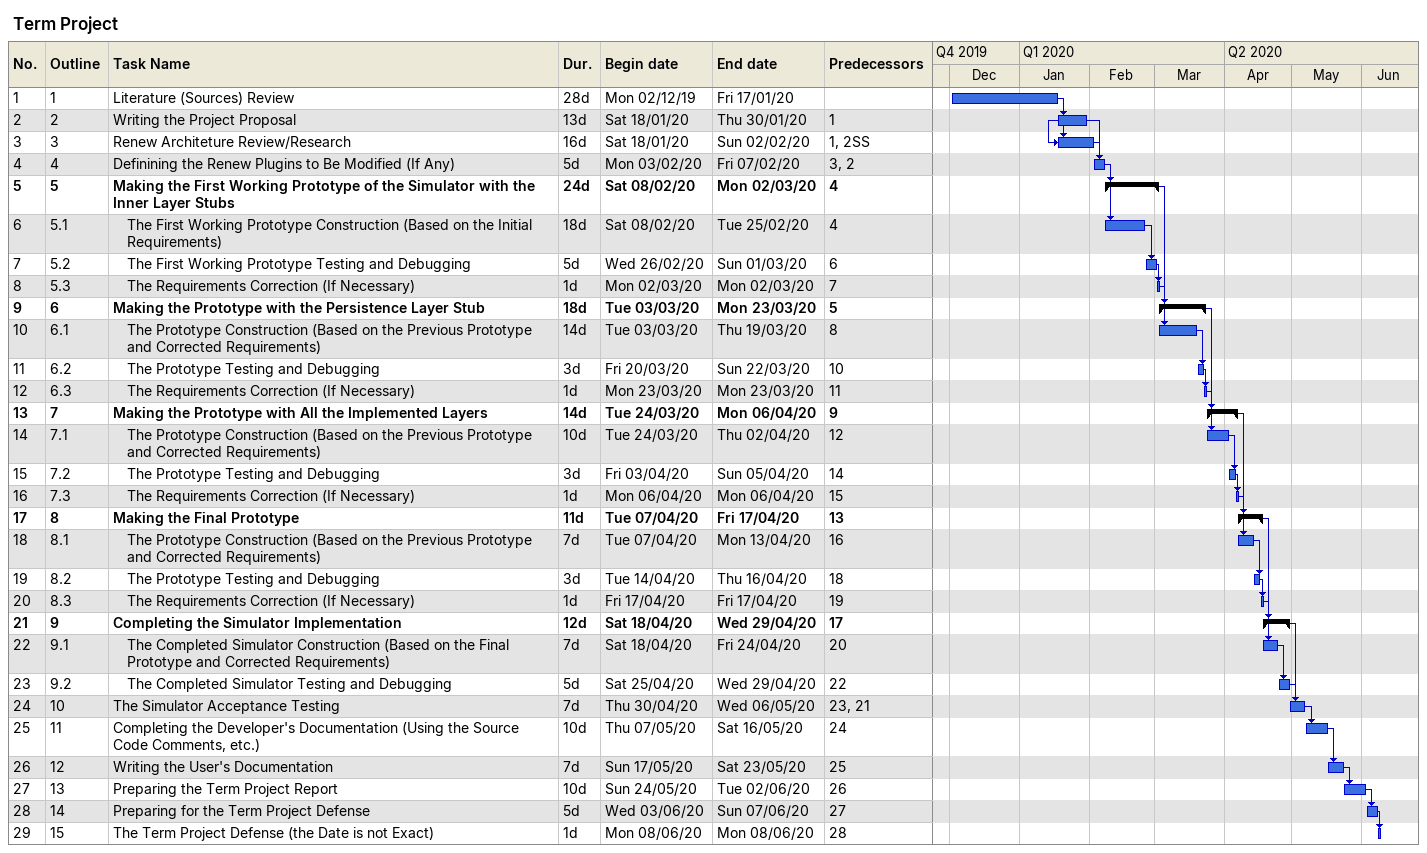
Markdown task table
Term Project

| ID | WBS | Task | Duration | Start | Finish | Predecessors |
|---|---|---|---|---|---|---|
| 1 | 1 | Literature (Sources) Review | 28d | 2019-12-02 | 2020-01-17 |  |
| 2 | 2 | Writing the Project Proposal | 13d | 2020-01-18 | 2020-01-30 | 1 |
| 3 | 3 | Renew Architeture Review/Research | 16d | 2020-01-18 | 2020-02-02 | 1, 2SS |
| 4 | 4 | Definining the Renew Plugins to Be Modified (If Any) | 5d | 2020-02-03 | 2020-02-07 | 3, 2 |
| 5 | 5 | **Making the First Working Prototype of the Simulator with the Inner Layer Stubs** | 24d | 2020-02-08 | 2020-03-02 | 4 |
| 6 | 5.1 | The First Working Prototype Construction (Based on the Initial Requirements) | 18d | 2020-02-08 | 2020-02-25 | 4 |
| 7 | 5.2 | The First Working Prototype Testing and Debugging | 5d | 2020-02-26 | 2020-03-01 | 6 |
| 8 | 5.3 | The Requirements Correction (If Necessary) | 1d | 2020-03-02 | 2020-03-02 | 7 |
| 9 | 6 | **Making the Prototype with the Persistence Layer Stub** | 18d | 2020-03-03 | 2020-03-23 | 5 |
| 10 | 6.1 | The Prototype Construction (Based on the Previous Prototype and Corrected Requirements) | 14d | 2020-03-03 | 2020-03-19 | 8 |
| 11 | 6.2 | The Prototype Testing and Debugging | 3d | 2020-03-20 | 2020-03-22 | 10 |
| 12 | 6.3 | The Requirements Correction (If Necessary) | 1d | 2020-03-23 | 2020-03-23 | 11 |
| 13 | 7 | **Making the Prototype with All the Implemented Layers** | 14d | 2020-03-24 | 2020-04-06 | 9 |
| 14 | 7.1 | The Prototype Construction (Based on the Previous Prototype and Corrected Requirements) | 10d | 2020-03-24 | 2020-04-02 | 12 |
| 15 | 7.2 | The Prototype Testing and Debugging | 3d | 2020-04-03 | 2020-04-05 | 14 |
| 16 | 7.3 | The Requirements Correction (If Necessary) | 1d | 2020-04-06 | 2020-04-06 | 15 |
| 17 | 8 | **Making the Final Prototype** | 11d | 2020-04-07 | 2020-04-17 | 13 |
| 18 | 8.1 | The Prototype Construction (Based on the Previous Prototype and Corrected Requirements) | 7d | 2020-04-07 | 2020-04-13 | 16 |
| 19 | 8.2 | The Prototype Testing and Debugging | 3d | 2020-04-14 | 2020-04-16 | 18 |
| 20 | 8.3 | The Requirements Correction (If Necessary) | 1d | 2020-04-17 | 2020-04-17 | 19 |
| 21 | 9 | **Completing the Simulator Implementation** | 12d | 2020-04-18 | 2020-04-29 | 17 |
| 22 | 9.1 | The Completed Simulator Construction (Based on the Final Prototype and Corrected Requirements) | 7d | 2020-04-18 | 2020-04-24 | 20 |
| 23 | 9.2 | The Completed Simulator Testing and Debugging | 5d | 2020-04-25 | 2020-04-29 | 22 |
| 24 | 10 | The Simulator Acceptance Testing | 7d | 2020-04-30 | 2020-05-06 | 23, 21 |
| 25 | 11 | Completing the Developer's Documentation (Using the Source Code Comments, etc.) | 10d | 2020-05-07 | 2020-05-16 | 24 |
| 26 | 12 | Writing the User's Documentation | 7d | 2020-05-17 | 2020-05-23 | 25 |
| 27 | 13 | Preparing the Term Project Report | 10d | 2020-05-24 | 2020-06-02 | 26 |
| 28 | 14 | Preparing for the Term Project Defense | 5d | 2020-06-03 | 2020-06-07 | 27 |
| 29 | 15 | The Term Project Defense (the Date is not Exact) | 1d | 2020-06-08 | 2020-06-08 | 28 |
